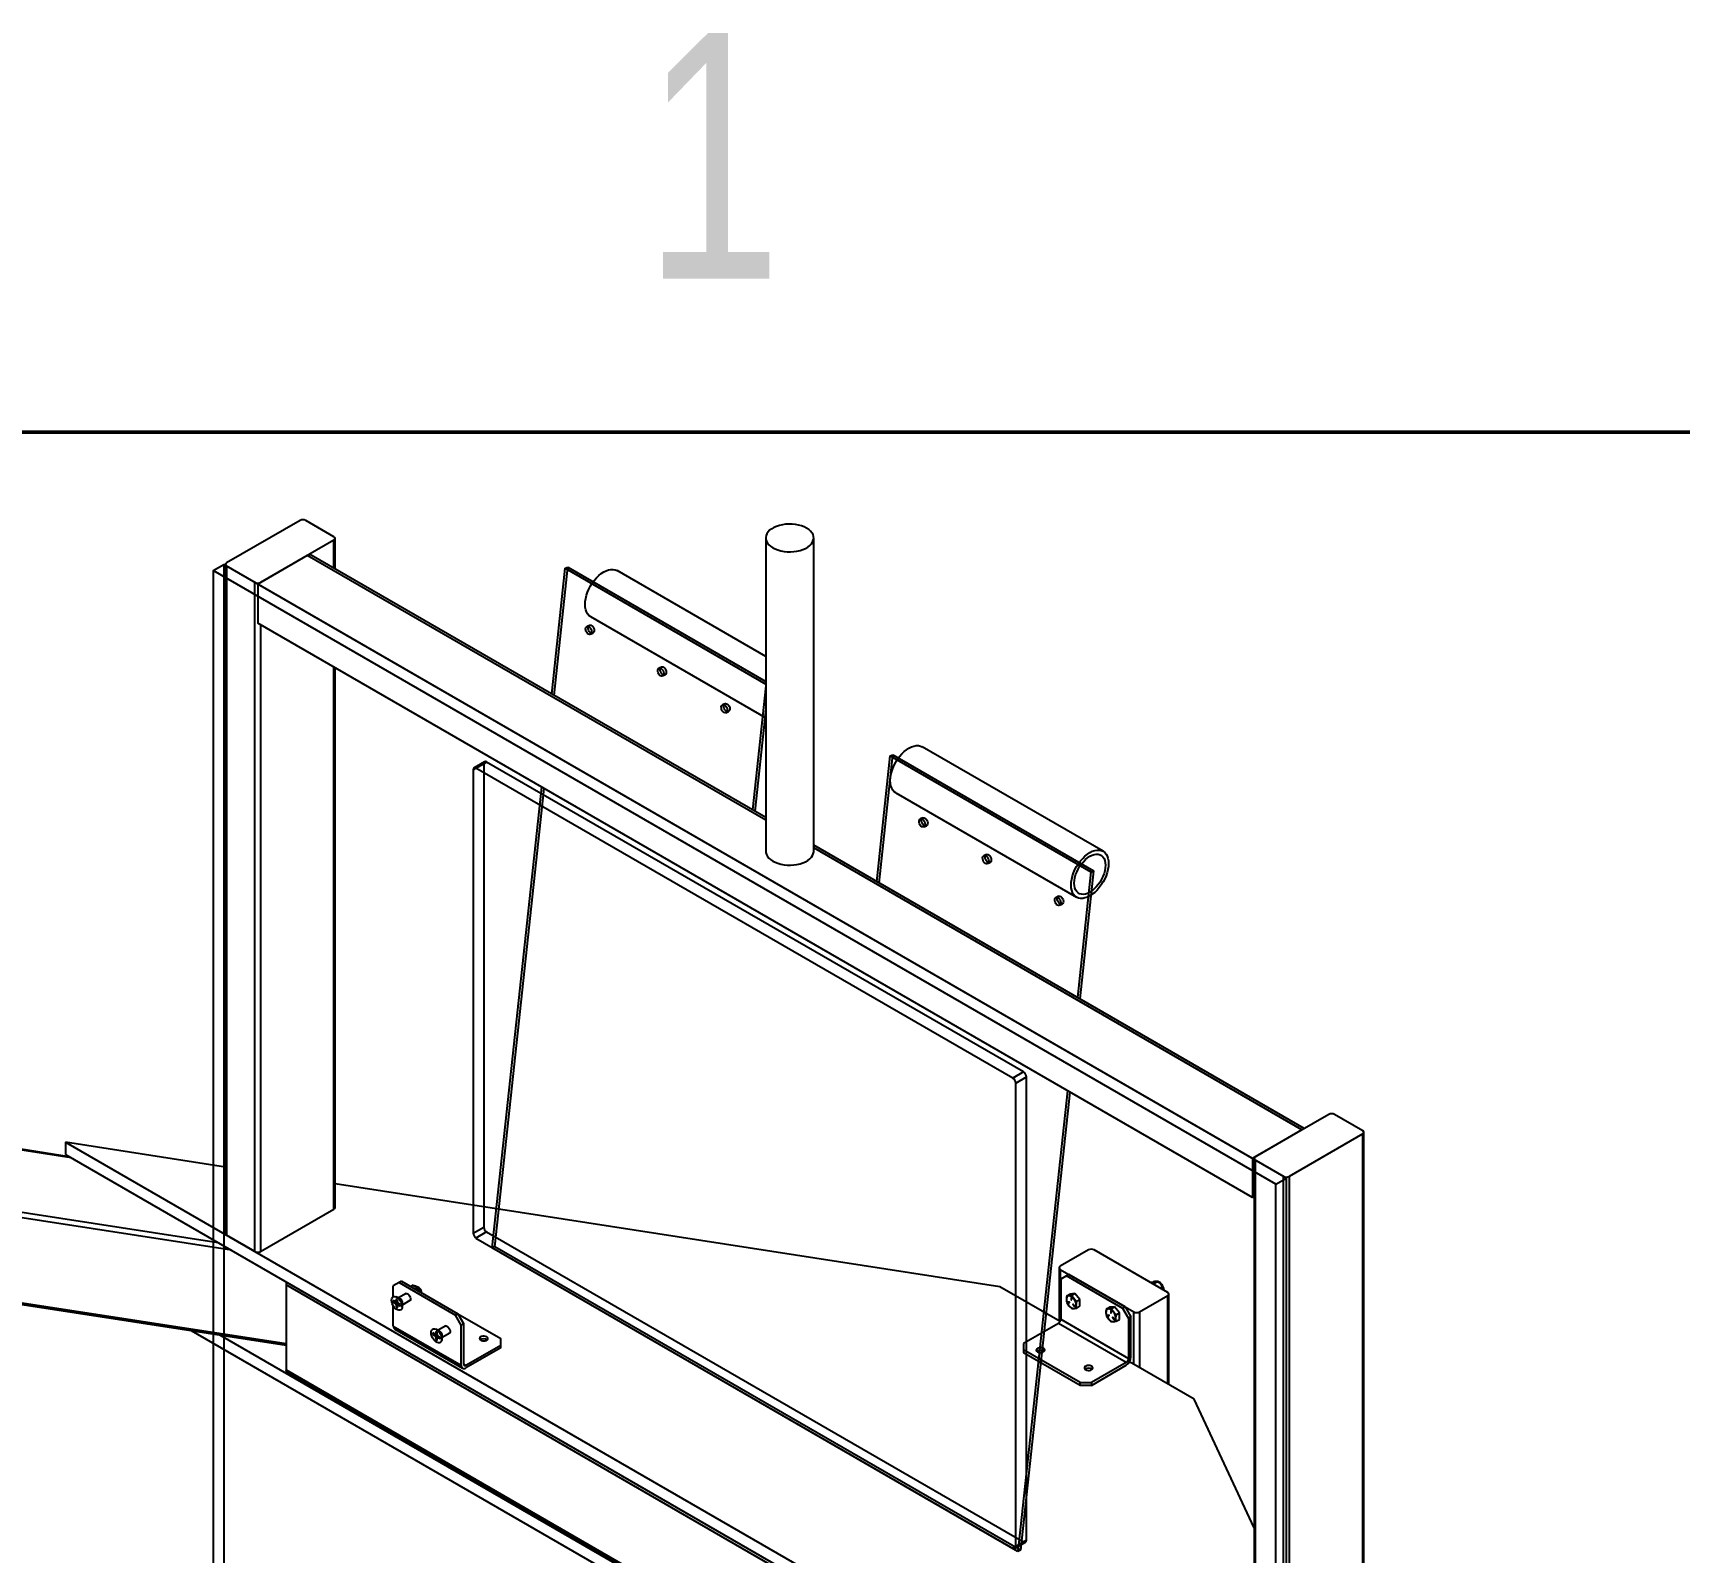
# Model space of a CAD drawing. Header units: inches. Extents: x 0 to 10.9, y 0 to 8.4.
# Drawn here: x 7.583 to 9.192, y 6.905 to 8.39 of the extents above; entities that cross this region are included whole.
import ezdxf

# ---------------------------------------------------------------- set-up
doc = ezdxf.new("R2010")
doc.units = ezdxf.units.IN
doc.header["$MEASUREMENT"] = 0
doc.styles.add('SLDTEXTSTYLE0', font='TXT', dxfattribs={"width": 0.75})

msp = doc.modelspace()

# ---------------------------------------------------------------- linework, layer by layer
at = {"color": 7, "linetype": 'Continuous', "lineweight": 50}
msp.add_line((0.5, 8), (10.5, 8), dxfattribs=at)
at = {"color": 7, "linetype": 'Continuous', "lineweight": 25}
for p, q in [((7.8442, 7.9136), (7.7724, 7.8722)), ((7.8773, 7.8977), (7.8497, 7.9136)), ((7.8773, 7.8945), (7.8055, 7.853)), ((7.8773, 7.8669), (7.8773, 7.8945)), ((7.8785, 7.8662), (7.8785, 7.8961)), ((8.2993, 7.8965), (8.2993, 7.5903)), ((8.3462, 7.5903), (8.3462, 7.8965)), ((7.7593, 7.8646), (7.7696, 7.8706)), ((8.8082, 7.271), (7.7696, 7.8706)), ((7.7696, 7.8706), (7.7696, 6.6458)), ((7.7712, 7.8706), (7.7712, 7.2167)), ((7.8, 7.853), (7.7724, 7.869)), ((7.7724, 7.869), (7.7724, 7.2151)), ((7.8511, 7.8794), (7.8028, 7.8515)), ((8.2993, 7.6206), (7.8511, 7.8794)), ((8.2993, 7.6233), (7.855, 7.8797)), ((8.0924, 7.7427), (8.1059, 7.868)), ((8.1034, 7.8669), (8.1059, 7.868)), ((8.1059, 7.868), (8.2993, 7.7563)), ((8.7978, 7.2651), (7.7593, 7.8646)), ((7.7593, 7.8646), (7.7593, 6.6398)), ((7.8, 7.1992), (7.8, 7.853)), ((8.0902, 7.744), (8.1034, 7.8669)), ((8.1034, 7.8669), (8.2993, 7.7538)), ((8.2993, 7.7807), (8.154, 7.8646)), ((8.775, 7.2902), (7.8028, 7.8515)), ((7.8028, 7.8515), (7.8028, 7.8132)), ((8.128, 7.8197), (8.2993, 7.7208)), ((8.775, 7.2519), (7.8028, 7.8132)), ((7.8055, 7.8116), (7.8055, 7.1992)), ((8.1271, 7.8111), (8.1246, 7.81)), ((8.1278, 7.8024), (8.1303, 7.8034)), ((7.8773, 7.2406), (7.8773, 7.7701)), ((7.8785, 7.2422), (7.8785, 7.7695)), ((8.1975, 7.7704), (8.195, 7.7694)), ((8.1982, 7.7617), (8.2008, 7.7628)), ((8.2993, 7.7519), (8.2863, 7.6308)), ((8.2597, 7.7345), (8.2571, 7.7335)), ((8.2604, 7.7258), (8.2629, 7.7269)), ((8.2993, 7.7295), (8.2885, 7.6295)), ((8.6291, 7.5903), (8.4523, 7.6924)), ((8.0237, 7.676), (8.0134, 7.6701)), ((8.0245, 7.6778), (8.0142, 7.6719)), ((8.0161, 7.6717), (8.0265, 7.6776)), ((8.0237, 7.676), (8.0237, 7.2231)), ((8.5513, 7.3747), (8.0265, 7.6776)), ((8.4078, 7.5606), (8.421, 7.6835)), ((8.4101, 7.5593), (8.4235, 7.6846)), ((8.421, 7.6835), (8.4235, 7.6846)), ((8.421, 7.6835), (8.6171, 7.5703)), ((8.4235, 7.6846), (8.6196, 7.5714)), ((8.0134, 7.6701), (8.0134, 7.2171)), ((8.5409, 7.3687), (8.0161, 7.6717)), ((8.032, 7.2028), (8.0804, 7.6529)), ((8.0345, 7.2039), (8.0826, 7.6516)), ((8.4263, 7.6475), (8.6031, 7.5454)), ((8.453, 7.6229), (8.4505, 7.6219)), ((8.4537, 7.6142), (8.4563, 7.6153)), ((8.8257, 7.3194), (8.3462, 7.5962)), ((8.8234, 7.3181), (8.3462, 7.5936)), ((8.5152, 7.5871), (8.5126, 7.586)), ((8.5159, 7.5783), (8.5184, 7.5794)), ((8.6171, 7.5703), (8.6039, 7.4474)), ((8.6196, 7.5714), (8.6062, 7.4461)), ((8.6171, 7.5703), (8.6196, 7.5714)), ((8.5856, 7.5464), (8.5831, 7.5453)), ((8.5863, 7.5377), (8.5888, 7.5387)), ((7.6205, 7.2909), (6.9008, 7.4022)), ((7.6186, 7.2919), (6.9014, 7.4029)), ((8.5513, 7.3747), (8.5409, 7.3687)), ((8.5437, 7.3639), (8.5541, 7.3699)), ((8.5541, 6.917), (8.5541, 7.3699)), ((8.5437, 6.911), (8.5437, 7.3639)), ((8.5941, 7.3563), (8.5458, 6.9062)), ((8.5964, 7.355), (8.5483, 6.9073)), ((7.7772, 7.2004), (6.8735, 7.3402)), ((6.8745, 7.3455), (7.7641, 7.2079)), ((8.8496, 7.3332), (8.7778, 7.2918)), ((8.8828, 7.3173), (8.8551, 7.3332)), ((7.6149, 7.306), (8.9629, 6.5279)), ((7.7712, 7.2818), (7.6149, 7.306)), ((7.6149, 7.306), (7.6149, 7.2941)), ((8.8234, 7.3181), (8.775, 7.2902)), ((8.8828, 7.3141), (8.8109, 7.2726)), ((8.8828, 6.6602), (8.8828, 7.3141)), ((8.8839, 6.6618), (8.8839, 7.3157)), ((7.6149, 7.2941), (8.9629, 6.5159)), ((8.775, 7.2902), (8.775, 7.2519)), ((8.7766, 7.2902), (8.7766, 6.6363)), ((8.8054, 7.2726), (8.7778, 7.2886)), ((8.7778, 7.2886), (8.7778, 6.6347)), ((8.8054, 6.6188), (8.8054, 7.2726)), ((8.8109, 7.2726), (8.8109, 6.6188)), ((6.8735, 7.2573), (7.8304, 7.1092)), ((8.528, 7.1648), (7.8785, 7.2652)), ((8.7978, 7.2651), (8.8082, 7.271)), ((8.7978, 6.0402), (8.7978, 7.2651)), ((8.8082, 6.0462), (8.8082, 7.271)), ((6.8739, 7.2556), (7.8304, 7.1076)), ((7.8055, 7.1992), (7.8773, 7.2406)), ((8.775, 7.2519), (8.7766, 7.2528)), ((7.8, 7.1992), (7.7724, 7.2151)), ((8.0134, 7.2171), (8.0237, 7.2231)), ((8.0265, 7.2183), (8.0161, 7.2124)), ((8.0161, 7.2124), (8.5409, 6.9094)), ((8.0265, 7.2183), (8.5513, 6.9154)), ((8.0345, 7.2039), (8.032, 7.2028)), ((8.5458, 6.9062), (8.032, 7.2028)), ((8.5483, 6.9073), (8.0345, 7.2039)), ((8.6148, 7.2008), (8.5872, 7.1848)), ((8.6922, 7.1593), (8.6203, 7.2008)), ((8.5861, 7.1832), (8.5861, 7.1313)), ((8.5872, 7.1816), (8.659, 7.1402)), ((8.5872, 7.1816), (8.5872, 7.1312)), ((8.5955, 7.1769), (8.5932, 7.1755)), ((8.6507, 7.145), (8.5955, 7.1769)), ((8.7474, 6.6371), (7.8304, 7.1665)), ((7.8304, 7.1665), (7.8304, 7.0836)), ((7.9409, 7.1689), (7.9353, 7.1657)), ((7.9353, 7.1551), (7.9353, 7.1657)), ((7.9432, 7.1702), (7.9409, 7.1689)), ((7.9409, 7.1689), (7.9961, 7.137)), ((7.9432, 7.1702), (7.9984, 7.1383)), ((7.9547, 7.1662), (7.9525, 7.1649)), ((7.9603, 7.1621), (7.9587, 7.1613)), ((7.9609, 7.1635), (7.9601, 7.164)), ((7.9628, 7.1592), (7.9628, 7.1602)), ((8.587, 7.1307), (8.528, 7.1648)), ((8.5932, 7.1755), (8.5877, 7.1723)), ((8.5877, 7.1723), (8.5877, 7.133)), ((8.6484, 7.1436), (8.5932, 7.1755)), ((8.6779, 7.1695), (8.6766, 7.1687)), ((8.6828, 7.1699), (8.6786, 7.1675)), ((8.6876, 7.1639), (8.6859, 7.1629)), ((7.9367, 7.1506), (7.9353, 7.1514)), ((7.9358, 7.1499), (7.9353, 7.1497)), ((7.9353, 7.1497), (7.9367, 7.1489)), ((7.9353, 7.1264), (7.9353, 7.146)), ((7.9386, 7.1502), (7.9358, 7.1499)), ((7.9377, 7.1505), (7.9367, 7.1506)), ((7.9386, 7.1502), (7.9367, 7.1489)), ((7.9367, 7.1489), (7.9377, 7.1479)), ((7.9381, 7.1514), (7.9377, 7.1505)), ((7.9395, 7.1513), (7.9377, 7.1505)), ((7.9399, 7.1492), (7.9377, 7.1479)), ((7.9377, 7.1479), (7.9381, 7.1466)), ((7.9413, 7.1536), (7.9381, 7.155)), ((7.9381, 7.1529), (7.9381, 7.1514)), ((7.9395, 7.152), (7.9381, 7.1514)), ((7.9401, 7.1476), (7.9381, 7.1466)), ((7.9381, 7.1466), (7.9381, 7.145)), ((7.9385, 7.1453), (7.9381, 7.145)), ((7.9385, 7.1453), (7.9401, 7.1476)), ((7.9395, 7.1505), (7.9395, 7.1521)), ((7.9399, 7.1492), (7.9395, 7.1505)), ((7.9395, 7.1458), (7.9399, 7.1466)), ((7.9395, 7.1442), (7.9395, 7.1458)), ((7.9409, 7.1482), (7.9399, 7.1492)), ((7.9415, 7.1478), (7.9399, 7.1466)), ((7.9399, 7.1466), (7.9409, 7.1466)), ((7.9401, 7.1476), (7.9404, 7.1487)), ((7.9479, 7.1583), (7.9404, 7.154)), ((7.9422, 7.1474), (7.9409, 7.1482)), ((7.9421, 7.1474), (7.9409, 7.1466)), ((7.9409, 7.1466), (7.9422, 7.1458)), ((7.944, 7.1448), (7.9444, 7.1482)), ((7.9443, 7.1472), (7.9518, 7.1516)), ((8.5936, 7.156), (8.5966, 7.1577)), ((8.5936, 7.1495), (8.5956, 7.1463)), ((8.5961, 7.1498), (8.5947, 7.1496)), ((8.5949, 7.1493), (8.5963, 7.1494)), ((8.5951, 7.1494), (8.5949, 7.1493)), ((8.5951, 7.1494), (8.5964, 7.1495)), ((8.5984, 7.1564), (8.5956, 7.156)), ((8.5963, 7.1494), (8.5963, 7.1494)), ((8.6015, 7.1582), (8.5966, 7.1577)), ((8.598, 7.1542), (8.5979, 7.1541)), ((8.5979, 7.1541), (8.5979, 7.1522)), ((8.5981, 7.1523), (8.5979, 7.1522)), ((8.5981, 7.1541), (8.5981, 7.1523)), ((8.5982, 7.152), (8.5982, 7.1539)), ((8.5984, 7.1564), (8.6015, 7.1582)), ((8.6, 7.1475), (8.5997, 7.1474)), ((8.5997, 7.1474), (8.6012, 7.1456)), ((8.6013, 7.1458), (8.5999, 7.1476)), ((8.6033, 7.1504), (8.6004, 7.1532)), ((8.6014, 7.1457), (8.6012, 7.1456)), ((8.6063, 7.1522), (8.6015, 7.1582)), ((8.6033, 7.1504), (8.6063, 7.1522)), ((8.6033, 7.144), (8.6063, 7.1457)), ((8.6063, 7.1457), (8.6063, 7.1522)), ((8.6323, 7.1431), (8.6353, 7.1449)), ((8.6401, 7.1453), (8.6353, 7.1449)), ((8.6371, 7.1436), (8.6401, 7.1453)), ((8.645, 7.1393), (8.6401, 7.1453)), ((8.6484, 7.1436), (8.6507, 7.145)), ((8.6507, 7.145), (8.6563, 7.1354)), ((8.6645, 7.1402), (8.6922, 7.1561)), ((8.6922, 7.07), (8.6922, 7.1561)), ((8.6933, 7.0694), (8.6933, 7.1577)), ((7.9961, 7.137), (7.9984, 7.1383)), ((8.0016, 7.1274), (7.9961, 7.137)), ((7.9984, 7.1383), (8.0039, 7.1288)), ((7.9984, 7.1383), (8.0403, 7.1141)), ((8.0039, 7.1288), (8.0016, 7.1274)), ((8.0039, 7.1288), (8.0039, 7.0895)), ((8.5853, 7.129), (8.5513, 7.1094)), ((8.6516, 7.0907), (8.5853, 7.129)), ((8.5877, 7.133), (8.6539, 7.0948)), ((8.5984, 7.1435), (8.6004, 7.1435)), ((8.6323, 7.1367), (8.6343, 7.1334)), ((8.6348, 7.1369), (8.6334, 7.1368)), ((8.6335, 7.1364), (8.635, 7.1365)), ((8.6338, 7.1365), (8.6335, 7.1364)), ((8.6338, 7.1365), (8.635, 7.1366)), ((8.6371, 7.1436), (8.6343, 7.1431)), ((8.635, 7.1365), (8.635, 7.1365)), ((8.6367, 7.1413), (8.6365, 7.1412)), ((8.6365, 7.1412), (8.6365, 7.1393)), ((8.6368, 7.1395), (8.6365, 7.1393)), ((8.6368, 7.1413), (8.6368, 7.1395)), ((8.6368, 7.1392), (8.6368, 7.1411)), ((8.6371, 7.1307), (8.6391, 7.1306)), ((8.6386, 7.1346), (8.6384, 7.1345)), ((8.6384, 7.1345), (8.6398, 7.1327)), ((8.64, 7.133), (8.6386, 7.1347)), ((8.6419, 7.1375), (8.6391, 7.1403)), ((8.64, 7.1329), (8.6398, 7.1327)), ((8.6419, 7.1375), (8.645, 7.1393)), ((8.6419, 7.1311), (8.645, 7.1328)), ((8.645, 7.1328), (8.645, 7.1393)), ((8.6539, 7.1341), (8.6484, 7.1436)), ((8.6563, 7.1354), (8.6539, 7.1341)), ((8.6539, 7.1341), (8.6539, 7.0948)), ((8.6563, 7.0961), (8.6563, 7.1354)), ((8.659, 7.0892), (8.659, 7.1402)), ((8.6645, 7.1402), (8.6645, 7.086)), ((7.7376, 7.122), (8.8174, 6.4986)), ((7.7659, 7.1176), (8.8098, 6.5149)), ((7.9353, 7.1264), (8.0016, 7.0881)), ((7.9367, 7.1234), (8.003, 7.0851)), ((7.9754, 7.1188), (7.974, 7.1196)), ((7.9744, 7.1181), (7.974, 7.118)), ((7.974, 7.118), (7.9754, 7.1172)), ((7.9773, 7.1184), (7.9744, 7.1181)), ((7.9764, 7.1187), (7.9754, 7.1188)), ((7.9773, 7.1184), (7.9754, 7.1172)), ((7.9754, 7.1172), (7.9764, 7.1161)), ((7.9768, 7.1196), (7.9764, 7.1187)), ((7.9782, 7.1195), (7.9764, 7.1187)), ((7.9786, 7.1174), (7.9764, 7.1161)), ((7.9764, 7.1161), (7.9768, 7.1148)), ((7.98, 7.1218), (7.9768, 7.1232)), ((7.9768, 7.1212), (7.9768, 7.1196)), ((7.9782, 7.1202), (7.9768, 7.1196)), ((7.9788, 7.1158), (7.9768, 7.1148)), ((7.9768, 7.1148), (7.9768, 7.1132)), ((7.9771, 7.1135), (7.9768, 7.1132)), ((7.9771, 7.1135), (7.9788, 7.1158)), ((7.9782, 7.1188), (7.9782, 7.1203)), ((7.9786, 7.1174), (7.9782, 7.1188)), ((7.9782, 7.114), (7.9786, 7.1149)), ((7.9782, 7.1124), (7.9782, 7.114)), ((7.9795, 7.1164), (7.9786, 7.1174)), ((7.9801, 7.116), (7.9786, 7.1149)), ((7.9786, 7.1149), (7.9795, 7.1148)), ((7.9788, 7.1158), (7.9791, 7.1169)), ((7.9866, 7.1265), (7.9791, 7.1222)), ((7.9809, 7.1156), (7.9795, 7.1164)), ((7.9808, 7.1157), (7.9795, 7.1148)), ((7.9795, 7.1148), (7.9809, 7.114)), ((7.9827, 7.113), (7.9831, 7.1165)), ((7.983, 7.1154), (7.9905, 7.1198)), ((8.0016, 7.0881), (8.0016, 7.1274)), ((8.0403, 7.1078), (8.0403, 7.1141)), ((8.0063, 7.0881), (8.0403, 7.1078)), ((8.0403, 7.1051), (8.0063, 7.0855)), ((8.0403, 7.1051), (8.0403, 7.1078)), ((8.5513, 7.1094), (8.5513, 7.103)), ((8.6065, 7.0711), (8.5513, 7.103)), ((8.5513, 7.103), (8.5513, 7.1003)), ((8.6065, 7.0684), (8.5513, 7.1003)), ((7.8304, 7.0836), (8.7474, 6.5542)), ((7.8312, 7.0818), (8.7482, 6.5524)), ((8.0039, 7.0895), (8.0063, 7.0881)), ((8.6516, 7.0907), (8.6176, 7.0711)), ((8.6176, 7.0684), (8.6516, 7.0881)), ((8.7182, 7.055), (8.6549, 7.0915)), ((8.6065, 7.0684), (8.6065, 7.0711)), ((8.6065, 7.0711), (8.6176, 7.0711)), ((8.6176, 7.0684), (8.6065, 7.0684)), ((8.6176, 7.0711), (8.6176, 7.0684)), ((8.7766, 6.9291), (8.7182, 7.055)), ((8.5409, 6.9094), (8.5513, 6.9154)), ((8.5429, 6.9092), (8.5532, 6.9152)), ((8.5541, 6.917), (8.5437, 6.911)), ((8.5483, 6.9073), (8.5458, 6.9062))]:
    msp.add_line(p, q, dxfattribs=at)
at = {"color": 7, "linetype": 'Continuous', "lineweight": 25, "flags": 128}
for points in [[(8.3062, 7.887), (8.3086, 7.8858), (8.3112, 7.8848), (8.3141, 7.884), (8.3172, 7.8834), (8.3203, 7.8831), (8.3235, 7.883), (8.3267, 7.8832), (8.3298, 7.8837), (8.3328, 7.8843), (8.3356, 7.8852), (8.3381, 7.8864), (8.3404, 7.8877), (8.3423, 7.8891), (8.3439, 7.8907), (8.3451, 7.8925), (8.3458, 7.8943), (8.3462, 7.8961), (8.346, 7.8979), (8.3455, 7.8998), (8.3445, 7.9015), (8.3432, 7.9032), (8.3414, 7.9047), (8.3393, 7.9061), (8.3369, 7.9073), (8.3342, 7.9083), (8.3313, 7.9091), (8.3283, 7.9097), (8.3251, 7.91), (8.3219, 7.9101), (8.3187, 7.9099), (8.3156, 7.9094), (8.3127, 7.9088), (8.3099, 7.9079), (8.3073, 7.9067), (8.3051, 7.9054), (8.3031, 7.904), (8.3016, 7.9024), (8.3004, 7.9006), (8.2996, 7.8988), (8.2993, 7.897), (8.2994, 7.8952), (8.3, 7.8933), (8.3009, 7.8916), (8.3023, 7.8899), (8.3041, 7.8884), (8.3062, 7.887)], [(8.1227, 7.8316), (8.1228, 7.8344), (8.1233, 7.8374), (8.1241, 7.8405), (8.1251, 7.8436), (8.1265, 7.8466), (8.128, 7.8496), (8.1298, 7.8525), (8.1318, 7.8552), (8.134, 7.8577), (8.1363, 7.8599), (8.1386, 7.8618), (8.141, 7.8633), (8.1434, 7.8645), (8.1457, 7.8653), (8.148, 7.8658), (8.1502, 7.8658), (8.1522, 7.8654), (8.154, 7.8646)], [(8.128, 7.8197), (8.128, 7.8197), (8.1265, 7.8209), (8.1251, 7.8224), (8.1241, 7.8243), (8.1233, 7.8264), (8.1228, 7.8289), (8.1227, 7.8316)], [(8.1232, 7.8079), (8.1235, 7.809), (8.1241, 7.8097), (8.1249, 7.8101), (8.1258, 7.8101), (8.1268, 7.8096), (8.1277, 7.8088), (8.1285, 7.8077), (8.1289, 7.8064), (8.1291, 7.8051), (8.129, 7.8039), (8.1286, 7.803), (8.1279, 7.8024), (8.127, 7.8022), (8.126, 7.8025), (8.1251, 7.8031), (8.1243, 7.8041), (8.1236, 7.8053), (8.1233, 7.8066), (8.1232, 7.8079)], [(8.1258, 7.809), (8.126, 7.81), (8.1266, 7.8108), (8.1274, 7.8112), (8.1284, 7.8112), (8.1293, 7.8107), (8.1302, 7.8099), (8.131, 7.8088), (8.1315, 7.8075), (8.1317, 7.8062), (8.1315, 7.805), (8.1311, 7.8041), (8.1304, 7.8035), (8.1295, 7.8033), (8.1286, 7.8035), (8.1276, 7.8042), (8.1268, 7.8052), (8.1261, 7.8064), (8.1258, 7.8077), (8.1258, 7.809)], [(8.1937, 7.7672), (8.194, 7.7683), (8.1945, 7.7691), (8.1953, 7.7695), (8.1963, 7.7694), (8.1972, 7.769), (8.1981, 7.7681), (8.1989, 7.767), (8.1994, 7.7657), (8.1996, 7.7644), (8.1995, 7.7633), (8.199, 7.7623), (8.1983, 7.7617), (8.1974, 7.7616), (8.1965, 7.7618), (8.1955, 7.7625), (8.1947, 7.7635), (8.1941, 7.7647), (8.1937, 7.766), (8.1937, 7.7672)], [(8.1962, 7.7683), (8.1965, 7.7694), (8.1971, 7.7701), (8.1978, 7.7705), (8.1988, 7.7705), (8.1998, 7.77), (8.2007, 7.7692), (8.2014, 7.7681), (8.2019, 7.7668), (8.2021, 7.7655), (8.202, 7.7643), (8.2015, 7.7634), (8.2008, 7.7628), (8.2, 7.7626), (8.199, 7.7629), (8.198, 7.7635), (8.1972, 7.7645), (8.1966, 7.7657), (8.1962, 7.767), (8.1962, 7.7683)], [(8.2558, 7.7314), (8.2561, 7.7324), (8.2567, 7.7332), (8.2575, 7.7336), (8.2584, 7.7335), (8.2594, 7.7331), (8.2603, 7.7323), (8.261, 7.7311), (8.2615, 7.7299), (8.2617, 7.7286), (8.2616, 7.7274), (8.2612, 7.7265), (8.2605, 7.7259), (8.2596, 7.7257), (8.2586, 7.7259), (8.2577, 7.7266), (8.2568, 7.7276), (8.2562, 7.7288), (8.2559, 7.7301), (8.2558, 7.7314)], [(8.2583, 7.7324), (8.2586, 7.7335), (8.2592, 7.7343), (8.26, 7.7347), (8.2609, 7.7346), (8.2619, 7.7342), (8.2628, 7.7333), (8.2636, 7.7322), (8.2641, 7.7309), (8.2642, 7.7296), (8.2641, 7.7285), (8.2637, 7.7275), (8.263, 7.7269), (8.2621, 7.7268), (8.2611, 7.727), (8.2602, 7.7277), (8.2594, 7.7286), (8.2587, 7.7299), (8.2584, 7.7312), (8.2583, 7.7324)], [(8.421, 7.6594), (8.4211, 7.6622), (8.4216, 7.6652), (8.4224, 7.6683), (8.4234, 7.6714), (8.4248, 7.6744), (8.4263, 7.6774), (8.4281, 7.6803), (8.4301, 7.683), (8.4323, 7.6855), (8.4346, 7.6877), (8.4369, 7.6896), (8.4393, 7.6911), (8.4417, 7.6923), (8.4441, 7.6931), (8.4463, 7.6936), (8.4485, 7.6936), (8.4505, 7.6932), (8.4523, 7.6924)], [(8.4263, 7.6475), (8.4263, 7.6475), (8.4248, 7.6486), (8.4234, 7.6502), (8.4224, 7.6521), (8.4216, 7.6542), (8.4211, 7.6567), (8.421, 7.6594)], [(8.4492, 7.6197), (8.4495, 7.6208), (8.45, 7.6216), (8.4508, 7.622), (8.4518, 7.6219), (8.4527, 7.6215), (8.4536, 7.6206), (8.4544, 7.6195), (8.4549, 7.6183), (8.4551, 7.617), (8.4549, 7.6158), (8.4545, 7.6148), (8.4538, 7.6142), (8.4529, 7.6141), (8.452, 7.6143), (8.451, 7.615), (8.4502, 7.616), (8.4496, 7.6172), (8.4492, 7.6185), (8.4492, 7.6197)], [(8.4517, 7.6208), (8.452, 7.6219), (8.4525, 7.6226), (8.4533, 7.623), (8.4543, 7.623), (8.4553, 7.6225), (8.4562, 7.6217), (8.4569, 7.6206), (8.4574, 7.6193), (8.4576, 7.618), (8.4575, 7.6168), (8.457, 7.6159), (8.4563, 7.6153), (8.4555, 7.6151), (8.4545, 7.6154), (8.4535, 7.616), (8.4527, 7.617), (8.4521, 7.6182), (8.4517, 7.6195), (8.4517, 7.6208)], [(8.2993, 7.5903), (8.2994, 7.589), (8.3, 7.5871), (8.3009, 7.5854), (8.3023, 7.5837), (8.3041, 7.5822), (8.3062, 7.5808)], [(8.3062, 7.5808), (8.3086, 7.5796), (8.3112, 7.5786), (8.3141, 7.5778), (8.3172, 7.5772), (8.3203, 7.5769), (8.3235, 7.5768), (8.3267, 7.577), (8.3298, 7.5775), (8.3328, 7.5781), (8.3356, 7.579), (8.3381, 7.5801), (8.3404, 7.5815), (8.3423, 7.5829), (8.3439, 7.5845), (8.3451, 7.5863), (8.3458, 7.588), (8.3462, 7.5899), (8.3462, 7.5903)], [(8.5113, 7.5839), (8.5116, 7.5849), (8.5122, 7.5857), (8.513, 7.5861), (8.5139, 7.5861), (8.5149, 7.5856), (8.5158, 7.5848), (8.5165, 7.5836), (8.517, 7.5824), (8.5172, 7.5811), (8.5171, 7.5799), (8.5167, 7.579), (8.516, 7.5784), (8.5151, 7.5782), (8.5141, 7.5784), (8.5132, 7.5791), (8.5123, 7.5801), (8.5117, 7.5813), (8.5114, 7.5826), (8.5113, 7.5839)], [(8.5138, 7.5849), (8.5141, 7.586), (8.5147, 7.5868), (8.5155, 7.5872), (8.5164, 7.5871), (8.5174, 7.5867), (8.5183, 7.5858), (8.5191, 7.5847), (8.5195, 7.5834), (8.5197, 7.5821), (8.5196, 7.581), (8.5192, 7.58), (8.5185, 7.5794), (8.5176, 7.5793), (8.5166, 7.5795), (8.5157, 7.5802), (8.5149, 7.5812), (8.5142, 7.5824), (8.5139, 7.5837), (8.5138, 7.5849)], [(8.5977, 7.5573), (8.5979, 7.5602), (8.5984, 7.5631), (8.5991, 7.5662), (8.6002, 7.5693), (8.6015, 7.5724), (8.6031, 7.5754), (8.6049, 7.5782), (8.6069, 7.5809), (8.6091, 7.5834), (8.6113, 7.5856), (8.6137, 7.5875), (8.6161, 7.5891), (8.6185, 7.5903), (8.6208, 7.5911), (8.6231, 7.5915), (8.6253, 7.5915), (8.6273, 7.5911), (8.6291, 7.5903), (8.6306, 7.5892), (8.632, 7.5876), (8.633, 7.5858), (8.6338, 7.5836), (8.6343, 7.5811), (8.6344, 7.5785), (8.6343, 7.5756), (8.6338, 7.5726), (8.633, 7.5696), (8.632, 7.5665), (8.6306, 7.5634), (8.6291, 7.5604), (8.6273, 7.5575), (8.6253, 7.5548), (8.6231, 7.5524), (8.6208, 7.5502), (8.6185, 7.5483), (8.6161, 7.5467), (8.6137, 7.5455), (8.6113, 7.5447), (8.6091, 7.5443), (8.6069, 7.5443), (8.6049, 7.5446), (8.6031, 7.5454), (8.6015, 7.5466), (8.6002, 7.5481), (8.5991, 7.55), (8.5984, 7.5522), (8.5979, 7.5546), (8.5977, 7.5573)], [(8.6008, 7.5591), (8.601, 7.5617), (8.6015, 7.5644), (8.6022, 7.5672), (8.6033, 7.57), (8.6046, 7.5728), (8.6061, 7.5754), (8.6078, 7.5779), (8.6098, 7.5802), (8.6118, 7.5823), (8.6139, 7.5841), (8.6161, 7.5855), (8.6183, 7.5866), (8.6204, 7.5873), (8.6224, 7.5876), (8.6243, 7.5875), (8.6261, 7.587), (8.6276, 7.5861), (8.6289, 7.5848), (8.63, 7.5832), (8.6307, 7.5813), (8.6312, 7.5791), (8.6313, 7.5767), (8.6312, 7.5741), (8.6307, 7.5714), (8.63, 7.5686), (8.6289, 7.5658), (8.6276, 7.563), (8.6261, 7.5603), (8.6243, 7.5578), (8.6224, 7.5555), (8.6204, 7.5535), (8.6183, 7.5517), (8.6161, 7.5503), (8.6139, 7.5492), (8.6118, 7.5485), (8.6098, 7.5482), (8.6078, 7.5483), (8.6061, 7.5488), (8.6046, 7.5497), (8.6033, 7.551), (8.6022, 7.5526), (8.6015, 7.5545), (8.601, 7.5567), (8.6008, 7.5591)], [(8.5843, 7.5443), (8.5846, 7.5453), (8.5851, 7.5461), (8.5859, 7.5465), (8.5869, 7.5465), (8.5878, 7.546), (8.5887, 7.5452), (8.5895, 7.5441), (8.59, 7.5428), (8.5902, 7.5415), (8.5901, 7.5403), (8.5896, 7.5394), (8.5889, 7.5388), (8.588, 7.5386), (8.5871, 7.5389), (8.5861, 7.5395), (8.5853, 7.5405), (8.5847, 7.5417), (8.5843, 7.543), (8.5843, 7.5443)], [(8.5818, 7.5432), (8.582, 7.5443), (8.5826, 7.545), (8.5834, 7.5454), (8.5843, 7.5454), (8.5853, 7.5449), (8.5862, 7.5441), (8.587, 7.543), (8.5875, 7.5417), (8.5877, 7.5404), (8.5875, 7.5392), (8.5871, 7.5383), (8.5864, 7.5377), (8.5855, 7.5375), (8.5846, 7.5378), (8.5836, 7.5384), (8.5828, 7.5394), (8.5821, 7.5406), (8.5818, 7.5419), (8.5818, 7.5432)], [(7.9628, 7.1589), (7.9628, 7.1598), (7.9625, 7.161), (7.9618, 7.1623), (7.961, 7.1633), (7.9601, 7.164), (7.9591, 7.1644), (7.9587, 7.1644)], [(8.6873, 7.1637), (8.6872, 7.1641), (8.6865, 7.1656), (8.6855, 7.167), (8.6844, 7.1682), (8.6832, 7.169), (8.682, 7.1696), (8.6809, 7.1697)], [(7.9335, 7.1516), (7.9337, 7.153), (7.9341, 7.1541), (7.9348, 7.1549), (7.9358, 7.1553), (7.9369, 7.1553), (7.9382, 7.155), (7.9394, 7.1542), (7.9407, 7.1532), (7.9418, 7.1518), (7.9427, 7.1503), (7.9435, 7.1487), (7.9439, 7.1471), (7.9441, 7.1455), (7.9439, 7.1441), (7.9435, 7.143), (7.9427, 7.1422), (7.9418, 7.1418), (7.9407, 7.1418), (7.9394, 7.1421), (7.9382, 7.1429), (7.9369, 7.1439), (7.9358, 7.1453), (7.9348, 7.1468), (7.9341, 7.1484), (7.9337, 7.1501), (7.9335, 7.1516)], [(7.9465, 7.1575), (7.9468, 7.158), (7.9475, 7.1583), (7.9484, 7.1582), (7.9494, 7.1578), (7.9503, 7.157), (7.9511, 7.1559), (7.9517, 7.1547), (7.952, 7.1534), (7.952, 7.1523), (7.9517, 7.1514), (7.9511, 7.1509), (7.9504, 7.1507)], [(8.5999, 7.1476), (8.5998, 7.1476), (8.5998, 7.1477), (8.5997, 7.1477), (8.5997, 7.1476), (8.5997, 7.1476), (8.5997, 7.1475), (8.5997, 7.1475), (8.5997, 7.1474)], [(8.6012, 7.1456), (8.6012, 7.1456), (8.6013, 7.1455), (8.6013, 7.1455), (8.6014, 7.1456), (8.6014, 7.1456), (8.6014, 7.1457), (8.6013, 7.1458), (8.6013, 7.1458)], [(8.6386, 7.1347), (8.6385, 7.1348), (8.6384, 7.1348), (8.6384, 7.1348), (8.6384, 7.1348), (8.6383, 7.1347), (8.6383, 7.1347), (8.6384, 7.1346), (8.6384, 7.1345)], [(8.6398, 7.1327), (8.6399, 7.1327), (8.6399, 7.1327), (8.64, 7.1327), (8.64, 7.1327), (8.64, 7.1327), (8.64, 7.1328), (8.64, 7.1329), (8.64, 7.133)], [(7.9722, 7.1198), (7.9723, 7.1212), (7.9728, 7.1223), (7.9735, 7.1231), (7.9745, 7.1235), (7.9756, 7.1235), (7.9768, 7.1232), (7.9781, 7.1225), (7.9793, 7.1214), (7.9805, 7.1201), (7.9814, 7.1185), (7.9821, 7.1169), (7.9826, 7.1153), (7.9827, 7.1137), (7.9826, 7.1124), (7.9821, 7.1113), (7.9814, 7.1105), (7.9805, 7.11), (7.9793, 7.11), (7.9781, 7.1104), (7.9768, 7.1111), (7.9756, 7.1122), (7.9745, 7.1135), (7.9735, 7.115), (7.9728, 7.1166), (7.9723, 7.1183), (7.9722, 7.1198)], [(7.9852, 7.1257), (7.9855, 7.1262), (7.9862, 7.1265), (7.9871, 7.1265), (7.9881, 7.126), (7.989, 7.1252), (7.9898, 7.1241), (7.9904, 7.1229), (7.9907, 7.1216), (7.9907, 7.1205), (7.9904, 7.1197), (7.9898, 7.1191), (7.9891, 7.119)], [(8.0267, 7.1158), (8.0255, 7.1163), (8.0242, 7.1165), (8.0229, 7.1165), (8.0216, 7.1162), (8.0206, 7.1157), (8.0199, 7.115), (8.0196, 7.1142), (8.0197, 7.1135), (8.0203, 7.1128), (8.0213, 7.1122), (8.0225, 7.1119), (8.0239, 7.1118), (8.0252, 7.1119), (8.0264, 7.1123), (8.0273, 7.1129), (8.0278, 7.1137), (8.0278, 7.1144), (8.0275, 7.1152), (8.0267, 7.1158)], [(8.5649, 7.1013), (8.566, 7.1008), (8.5674, 7.1006), (8.5687, 7.1006), (8.57, 7.1009), (8.571, 7.1014), (8.5717, 7.1021), (8.572, 7.1029), (8.5718, 7.1037), (8.5712, 7.1044), (8.5703, 7.1049), (8.5691, 7.1053), (8.5677, 7.1054), (8.5664, 7.1052), (8.5652, 7.1048), (8.5643, 7.1042), (8.5638, 7.1035), (8.5637, 7.1027), (8.5641, 7.1019), (8.5649, 7.1013)], [(8.6119, 7.0838), (8.613, 7.0833), (8.6143, 7.0831), (8.6157, 7.0831), (8.6169, 7.0834), (8.618, 7.0839), (8.6187, 7.0846), (8.619, 7.0853), (8.6188, 7.0861), (8.6182, 7.0868), (8.6172, 7.0874), (8.616, 7.0877), (8.6147, 7.0878), (8.6133, 7.0877), (8.6121, 7.0873), (8.6113, 7.0867), (8.6108, 7.0859), (8.6107, 7.0851), (8.6111, 7.0844), (8.6119, 7.0838)]]:
    msp.add_lwpolyline(points, dxfattribs=at)
at = {"color": 7, "linetype": 'Continuous', "lineweight": 25}
for centre, radius, start, end in [((7.8469, 7.9083), 0.006, 62.6097, 117.3903), ((7.8767, 7.8961), 0.00171, 290.7834, 69.2166), ((7.773, 7.8706), 0.00171, 110.7834, 249.2166), ((7.8534, 7.8762), 0.00393, 65.6929, 125.6176), ((7.8028, 7.8584), 0.006, 242.6097, 297.3903), ((8.0254, 7.6763), 0.00171, 50.7967, 189.214), ((8.0151, 7.6703), 0.00171, 50.7967, 189.214), ((8.5481, 7.3696), 0.006, 2.6055, 57.3945), ((8.5377, 7.3636), 0.006, 2.6055, 57.3945), ((8.8524, 7.3279), 0.006, 62.6097, 117.3903), ((8.8821, 7.3157), 0.00171, 290.7834, 69.2166), ((8.7784, 7.2902), 0.00171, 110.7834, 249.2166), ((8.8082, 7.278), 0.006, 242.6097, 297.3903), ((7.8765, 7.2424), 0.00196, 294.3747, 354.3052), ((7.7732, 7.2169), 0.00196, 185.6948, 245.6253), ((8.0194, 7.2174), 0.006, 182.6055, 237.3945), ((8.0297, 7.2234), 0.006, 182.6055, 237.3945), ((7.8028, 7.2045), 0.006, 242.6097, 297.3903), ((8.6176, 7.1955), 0.006, 62.6097, 117.3903), ((8.5878, 7.1832), 0.00171, 110.7834, 249.2166), ((7.8362, 7.1663), 0.00579, 149.2412, 177.6573), ((7.9538, 7.1581), 0.00731, 31.0233, 76.7825), ((7.9586, 7.16), 0.0042, 2.6058, 57.3888), ((8.6731, 7.1605), 0.00892, 42.8582, 77.1472), ((7.9399, 7.1505), 0.00466, 169.9756, 190.0244), ((7.9405, 7.1507), 0.00476, 174.8462, 189.6144), ((7.9365, 7.1486), 0.00466, 49.9766, 70.0288), ((7.9411, 7.1486), 0.00466, 229.9766, 250.0288), ((7.9416, 7.149), 0.00487, 230.5603, 244.9831), ((7.9388, 7.1486), 0.00559, 356.5757, 63.4189), ((7.9376, 7.1466), 0.00466, 349.9756, 10.0244), ((8.5961, 7.153), 0.00301, 100.5468, 189.2519), ((8.6037, 7.153), 0.0105, 182.6393, 219.7721), ((8.5949, 7.1495), 0.000216, 133.1237, 269.2876), ((8.5951, 7.1496), 0.000266, 180.5011, 259.3613), ((8.5952, 7.1497), 0.00624, 33.4349, 86.5705), ((8.6008, 7.1497), 0.00624, 213.4349, 266.5705), ((8.5961, 7.1495), 0.000216, 313.1237, 89.2876), ((8.598, 7.1521), 0.000167, 149.9984, 330.007), ((8.598, 7.154), 0.000167, 329.9984, 150.007), ((8.5984, 7.1524), 0.000318, 182.841, 218.6082), ((8.5924, 7.1465), 0.0105, 2.6393, 39.7721), ((8.5999, 7.1465), 0.00301, 280.5468, 9.2519), ((8.6916, 7.1577), 0.00171, 290.7834, 69.2166), ((8.5826, 7.1333), 0.00504, 302.6055, 357.3945), ((8.6348, 7.1401), 0.00301, 100.5468, 189.2519), ((8.6423, 7.1401), 0.0105, 182.6393, 219.7721), ((8.6335, 7.1366), 0.000216, 133.1237, 269.2876), ((8.6338, 7.1368), 0.000266, 180.5011, 259.3613), ((8.6339, 7.1369), 0.00624, 33.4349, 86.5705), ((8.6395, 7.1369), 0.00624, 213.4349, 266.5705), ((8.6348, 7.1367), 0.000216, 313.1237, 89.2876), ((8.6367, 7.1412), 0.000167, 329.9984, 150.007), ((8.6367, 7.1393), 0.000167, 149.9984, 330.007), ((8.6371, 7.1395), 0.000318, 182.841, 218.6082), ((8.631, 7.1336), 0.0105, 2.6393, 39.7721), ((8.6385, 7.1336), 0.00301, 280.5468, 9.2519), ((8.6618, 7.1455), 0.006, 242.6097, 297.3903), ((7.9386, 7.126), 0.00324, 173.7012, 234.9867), ((7.9786, 7.1188), 0.00466, 169.9756, 190.0244), ((7.9791, 7.1189), 0.00476, 174.8462, 189.6144), ((7.9752, 7.1168), 0.00466, 49.9766, 70.0288), ((7.9798, 7.1168), 0.00466, 229.9766, 250.0288), ((7.9802, 7.1173), 0.00487, 230.5603, 244.9831), ((7.9775, 7.1168), 0.00559, 356.5757, 63.4189), ((7.9763, 7.1148), 0.00466, 349.9756, 10.0244), ((8.0237, 7.1081), 0.00582, 53.6587, 126.3413), ((8.5679, 7.0969), 0.00585, 53.9029, 126.0971), ((8.6462, 7.0966), 0.0101, 302.6055, 357.3945), ((7.8323, 7.0833), 0.00193, 173.7012, 234.9867), ((8.0045, 7.0877), 0.00287, 170.786, 309.2033), ((8.0054, 7.0892), 0.00143, 170.786, 309.2033), ((8.6148, 7.0794), 0.00585, 53.9029, 126.0971), ((8.6489, 7.095), 0.00504, 302.6055, 357.3945), ((8.542, 6.9107), 0.00171, 230.7967, 9.214), ((8.5524, 6.9167), 0.00171, 230.7967, 9.214)]:
    msp.add_arc(centre, radius, start, end, dxfattribs=at)
for points, knots in [([(7.9603, 7.1621), (7.9597, 7.1627), (7.9587, 7.1638), (7.9567, 7.1652), (7.9553, 7.1659), (7.9547, 7.1662)], [0, 0, 0, 0, 0.3599166, 0.7307321, 1, 1, 1, 1]), ([(7.9622, 7.1593), (7.9621, 7.1594), (7.962, 7.16), (7.9615, 7.1611), (7.9606, 7.1625), (7.9596, 7.1637), (7.9584, 7.1647), (7.9571, 7.1653), (7.9563, 7.1655), (7.956, 7.1656)], [0, 0, 0, 0, 0.036304, 0.200004, 0.36353, 0.528138, 0.695212, 0.866468, 1, 1, 1, 1]), ([(7.9613, 7.1598), (7.9611, 7.1603), (7.9608, 7.1611), (7.9604, 7.1619), (7.9603, 7.1621)], [0, 0, 0, 0, 0.641369, 1, 1, 1, 1]), ([(8.6828, 7.1699), (8.6823, 7.1699), (8.6814, 7.17), (8.6797, 7.1698), (8.6785, 7.1696), (8.6779, 7.1695)], [0, 0, 0, 0, 0.359917, 0.730732, 1, 1, 1, 1]), ([(8.6876, 7.1639), (8.6872, 7.1647), (8.6863, 7.1663), (8.6846, 7.1683), (8.6833, 7.1694), (8.6828, 7.1699)], [0, 0, 0, 0, 0.359917, 0.730732, 1, 1, 1, 1]), ([(8.6884, 7.1615), (8.6884, 7.1616), (8.6885, 7.1621), (8.6883, 7.1632), (8.6878, 7.1647), (8.6871, 7.1662), (8.6861, 7.1675), (8.685, 7.1686), (8.6839, 7.1694), (8.6832, 7.1696), (8.6829, 7.1697)], [0, 0, 0, 0, 0.023833, 0.169001, 0.316516, 0.463648, 0.611059, 0.759898, 0.911672, 1, 1, 1, 1]), ([(8.6879, 7.1618), (8.6879, 7.1621), (8.6878, 7.1629), (8.6877, 7.1635), (8.6876, 7.1639)], [0, 0, 0, 0, 0.4265654, 1, 1, 1, 1]), ([(7.9397, 7.1499), (7.9395, 7.15), (7.9392, 7.1501), (7.9388, 7.1501), (7.9386, 7.1502)], [0, 0, 0, 0, 0.435162, 1, 1, 1, 1]), ([(8.5936, 7.156), (8.5934, 7.1551), (8.5932, 7.1539), (8.5932, 7.1528), (8.5932, 7.1525)], [0, 0, 0, 0, 0.771719, 1, 1, 1, 1]), ([(8.5932, 7.1525), (8.5932, 7.1517), (8.5933, 7.1506), (8.5936, 7.1497), (8.5936, 7.1495)], [0, 0, 0, 0, 0.793544, 1, 1, 1, 1]), ([(8.5956, 7.156), (8.5955, 7.156), (8.5947, 7.1559), (8.5941, 7.1559), (8.5936, 7.156)], [0, 0, 0, 0, 0.070207, 1, 1, 1, 1]), ([(8.5956, 7.1463), (8.5957, 7.1462), (8.5965, 7.1452), (8.5975, 7.1443), (8.5984, 7.1435)], [0, 0, 0, 0, 0.0702067, 1, 1, 1, 1]), ([(8.6004, 7.1532), (8.6004, 7.1532), (8.5996, 7.1543), (8.599, 7.1554), (8.5984, 7.1564)], [0, 0, 0, 0, 0.0702067, 1, 1, 1, 1]), ([(8.6004, 7.1435), (8.6005, 7.1435), (8.6013, 7.1436), (8.6023, 7.1438), (8.6033, 7.144)], [0, 0, 0, 0, 0.0702067, 1, 1, 1, 1]), ([(8.6028, 7.1469), (8.6028, 7.1472), (8.6029, 7.1483), (8.6031, 7.1495), (8.6033, 7.1504)], [0, 0, 0, 0, 0.228281, 1, 1, 1, 1]), ([(8.6033, 7.144), (8.6032, 7.1441), (8.603, 7.1451), (8.6029, 7.1461), (8.6028, 7.1469)], [0, 0, 0, 0, 0.206456, 1, 1, 1, 1]), ([(8.6323, 7.1431), (8.6321, 7.1422), (8.6319, 7.141), (8.6319, 7.1399), (8.6318, 7.1396)], [0, 0, 0, 0, 0.771719, 1, 1, 1, 1]), ([(8.6318, 7.1396), (8.6319, 7.1388), (8.632, 7.1378), (8.6322, 7.1369), (8.6323, 7.1367)], [0, 0, 0, 0, 0.793544, 1, 1, 1, 1]), ([(8.6343, 7.1431), (8.6342, 7.1431), (8.6334, 7.143), (8.6328, 7.1431), (8.6323, 7.1431)], [0, 0, 0, 0, 0.070207, 1, 1, 1, 1]), ([(8.6343, 7.1334), (8.6343, 7.1333), (8.6351, 7.1323), (8.6362, 7.1315), (8.6371, 7.1307)], [0, 0, 0, 0, 0.0702067, 1, 1, 1, 1]), ([(8.6391, 7.1403), (8.639, 7.1404), (8.6382, 7.1414), (8.6377, 7.1425), (8.6371, 7.1436)], [0, 0, 0, 0, 0.0702067, 1, 1, 1, 1]), ([(8.6391, 7.1306), (8.6392, 7.1306), (8.64, 7.1307), (8.641, 7.1309), (8.6419, 7.1311)], [0, 0, 0, 0, 0.0702067, 1, 1, 1, 1]), ([(8.6415, 7.1341), (8.6415, 7.1343), (8.6415, 7.1354), (8.6418, 7.1366), (8.6419, 7.1375)], [0, 0, 0, 0, 0.228281, 1, 1, 1, 1]), ([(8.6419, 7.1311), (8.6419, 7.1313), (8.6416, 7.1322), (8.6416, 7.1332), (8.6415, 7.1341)], [0, 0, 0, 0, 0.206456, 1, 1, 1, 1]), ([(7.9783, 7.1181), (7.9782, 7.1182), (7.9778, 7.1183), (7.9775, 7.1184), (7.9773, 7.1184)], [0, 0, 0, 0, 0.435162, 1, 1, 1, 1])]:
    msp.add_open_spline(points, degree=3, knots=knots, dxfattribs=at)

# ---------------------------------------------------------------- texts
at = {"color": 7, "linetype": 'Continuous', "lineweight": 0, "insert": (8.2476, 8.3901), "char_height": 0.24, "attachment_point": 2, "style": 'SLDTEXTSTYLE0'}
msp.add_mtext('1', dxfattribs=at)

doc.saveas('drawing.dxf')
